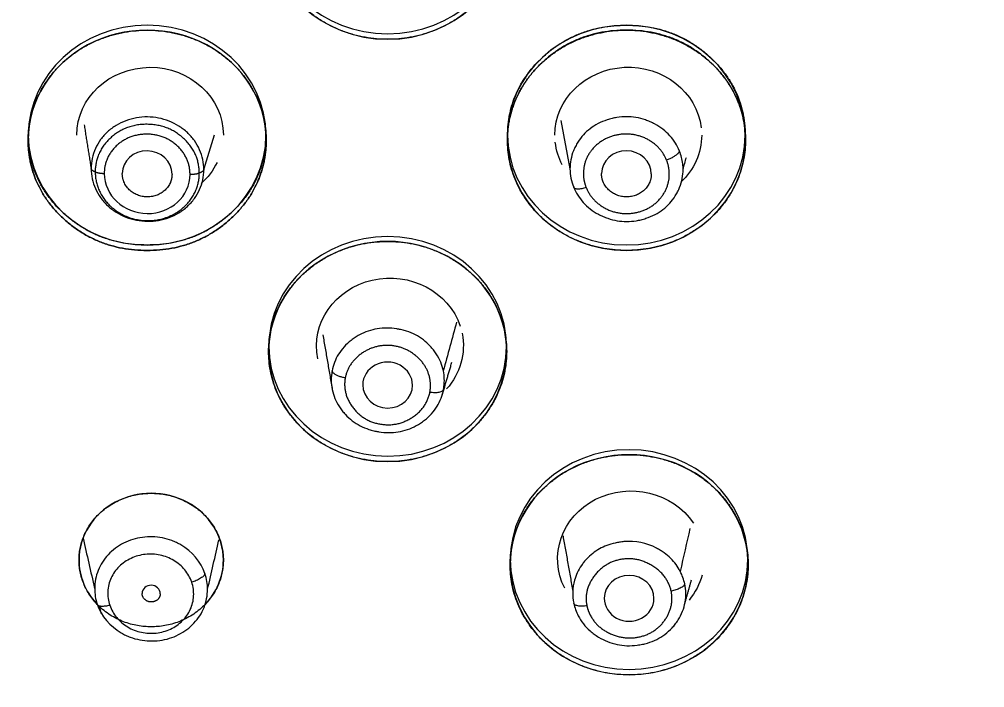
# Model space of a CAD drawing. Header units: millimetres. Extents: x 8883 to 11259, y -10160 to -6800.
# Drawn here: x 9700.52 to 9721.85, y -8386.63 to -8371.86 of the extents above; entities that cross this region are included whole.
import ezdxf

# ---------------------------------------------------------------- set-up
doc = ezdxf.new("R2010")
doc.units = ezdxf.units.MM
doc.layers.add('DIM', color=5, linetype='Continuous', lineweight=13)
doc.styles.add('ARIAL', font='arial.ttf')
doc.dimstyles.get("Standard").update_dxf_attribs({"dimtxt": 15, "dimasz": 15, "dimexe": 0.18, "dimexo": 0.0625, "dimgap": 4, "dimtad": 0, "dimdec": 1, "dimdsep": 46, "dimtxsty": 'ARIAL', "dimcen": 0, "dimclrd": 5, "dimclre": 5, "dimclrt": 5, "dimadec": 0, "dimazin": 0, "dimtfac": 1, "dimtdec": 1, "dimtofl": 0, "dimtmove": 0, "dimatfit": 3, "dimfxl": 1, "dimtolj": 1, "dimtzin": 0, "dimarcsym": 0})

# ---------------------------------------------------------------- blocks, each defined once
blk = doc.blocks.new('*D181')
at = {"layer": 'Defpoints', "color": 0, "transparency": 16777216}
for p in [(9790.112, -8262.466), (9790.112, -8375.129), (9680.114, -8375.98)]:
    blk.add_point(p, dxfattribs=at)
at = {"layer": 'DIM', "color": 5, "lineweight": -2, "transparency": 16777216}
for p, q in [((9680.114, -8375.917), (9680.114, -8262.286)), ((9790.112, -8375.067), (9790.112, -8262.286)), ((9698.114, -8262.466), (9711.106, -8262.466)), ((9772.112, -8262.466), (9759.12, -8262.466))]:
    blk.add_line(p, q, dxfattribs=at)
at = {"layer": 'DIM', "color": 5, "transparency": 16777216}
for points in [[(9698.114, -8259.466), (9698.114, -8265.466), (9680.114, -8262.466)], [(9772.112, -8259.466), (9772.112, -8265.466), (9790.112, -8262.466)]]:
    blk.add_solid(points, dxfattribs=at)
at = {"layer": 'DIM', "color": 5, "transparency": 16777216, "insert": (9735.113, -8262.466), "char_height": 18, "attachment_point": 5, "style": 'ARIAL'}
blk.add_mtext('\\A1;110', dxfattribs=at)
blk = doc.blocks.new('*D185')
at = {"layer": 'Defpoints', "color": 0, "transparency": 16777216}
for p in [(9678.596, -7626.145), (9989.37, -9683.127), (10114.894, -9683.127)]:
    blk.add_point(p, dxfattribs=at)
at = {"layer": 'DIM', "color": 5, "lineweight": -2, "transparency": 16777216}
for p, q in [((9678.658, -7626.145), (10115.074, -7626.145)), ((10114.894, -7644.145), (10114.894, -8614.508)), ((10114.894, -9665.127), (10114.894, -8694.764)), ((9989.433, -9683.127), (10115.074, -9683.127))]:
    blk.add_line(p, q, dxfattribs=at)
at = {"layer": 'DIM', "color": 5, "transparency": 16777216}
for points in [[(10111.894, -7644.145), (10117.894, -7644.145), (10114.894, -7626.145)], [(10111.894, -9665.127), (10117.894, -9665.127), (10114.894, -9683.127)]]:
    blk.add_solid(points, dxfattribs=at)
at = {"layer": 'DIM', "color": 5, "transparency": 16777216, "insert": (10114.894, -8654.636), "char_height": 18, "attachment_point": 5, "rotation": 90, "style": 'ARIAL'}
blk.add_mtext('\\A1;(2280)', dxfattribs=at)

msp = doc.modelspace()

# ---------------------------------------------------------------- linework, layer by layer
at = {"linetype": 'Continuous', "lineweight": 18}
msp.add_line((9712.686, -8375.164), (9712.491, -8374.096), dxfattribs=at)
for centre, major_axis, ratio, start_param, end_param in [((9708.655, -8369.874), (2.63, 0), 0.924527, 3.141593, 6.283185), ((9703.341, -8374.537), (2.63, 0), 0.924527, 0, 3.141593), ((9713.931, -8374.536), (2.63, 0), 0.924527, 3.141593, 6.283185), ((9703.341, -8375.278), (-0.549, 0.038), 0.924198, 3.206267, 6.347858), ((9713.931, -8375.277), (-0.549, 0.026), 0.924381, 3.184751, 6.326343), ((9708.655, -8379.202), (2.63, 0), 0.924527, 0, 3.141593), ((9708.655, -8379.202), (2.63, 0), 0.924527, 3.141593, 6.283185), ((9708.655, -8379.943), (-0.549, 0.032), 0.922675, 3.194931, 6.336524), ((9708.655, -8379.943), (-0.549, 0.032), 0.922675, 0.053339, 3.194931), ((9713.99, -8383.912), (2.63, 0), 0.924527, 0, 3.141593), ((9703.43, -8383.808), (1.595, 0), 0.924527, 0, 3.141593), ((9703.43, -8383.808), (1.595, 0), 0.924527, 3.141593, 3.844524), ((9703.43, -8383.808), (1.595, 0), 0.924527, 5.543635, 6.283185), ((9713.99, -8383.912), (2.63, 0), 0.924527, 3.141593, 6.283185), ((9713.99, -8384.653), (-0.549, 0.025), 0.9211, 3.183762, 6.325354), ((9703.43, -8384.549), (-0.2, 0.014), 0.920956, 3.2048, 6.34639), ((9713.99, -8384.653), (-0.549, 0.025), 0.9211, 0.042169, 3.183762)]:
    msp.add_ellipse(centre, major_axis=major_axis, ratio=ratio, start_param=start_param, end_param=end_param, dxfattribs=at)
at = {"linetype": 'Continuous', "lineweight": 13}
msp.add_ellipse((9703.341, -8375.278), major_axis=(0.945, -0.066), ratio=0.924198, start_param=3.206285, end_param=6.347842, dxfattribs=at)
at = {"linetype": 'Continuous', "lineweight": 18}
for points, weights, knots in [([(9711.285, -8369.874), (9711.285, -8372.306), (9708.655, -8372.306), (9706.024, -8372.306), (9706.024, -8369.874)], [1, 0.707106781187, 1, 0.707106781187, 1], [0, 0, 0, 0.5, 0.5, 1, 1, 1]), ([(9700.71, -8374.537), (9700.71, -8372.105), (9703.341, -8372.105), (9705.971, -8372.105), (9705.971, -8374.537)], [1, 0.707107125781, 1, 0.707106781187, 1], [0, 0, 0, 0.5, 0.5, 1, 1, 1]), ([(9711.301, -8374.536), (9711.301, -8372.104), (9713.931, -8372.104), (9716.562, -8372.104), (9716.562, -8374.536)], [1, 0.707106883919, 1, 0.707106781187, 1], [0, 0, 0, 0.5, 0.5, 1, 1, 1]), ([(9705.971, -8374.537), (9705.971, -8375.544), (9704.43, -8376.969), (9702.251, -8376.969), (9700.71, -8375.544), (9700.71, -8374.537)], [1, 0.923879439265, 0.923879439265, 0.923879439265, 0.923879687922, 1], [0, 0, 0, 0.25, 0.5, 0.75, 1, 1, 1]), ([(9716.562, -8374.536), (9716.562, -8376.968), (9713.931, -8376.968), (9711.301, -8376.968), (9711.301, -8374.536)], [1, 0.707107089385, 1, 0.707107089385, 1], [0, 0, 0, 0.5, 0.5, 1, 1, 1]), ([(9714.818, -8374.974), (9714.538, -8374.286), (9713.759, -8374.412), (9712.98, -8374.538), (9712.98, -8375.271)], [1, 0.767927404164, 1, 0.767927404164, 1], [0, 0, 0, 0.5, 0.5, 1, 1, 1]), ([(9702.193, -8375.236), (9702.193, -8376.3), (9703.343, -8376.311), (9704.493, -8376.323), (9704.493, -8375.259)], [1, 0.707106944366, 1, 0.707106944366, 1], [0, 0, 0, 0.5, 0.5, 1, 1, 1]), ([(9703.89, -8375.283), (9703.89, -8375.494), (9703.568, -8375.789), (9703.113, -8375.784), (9702.791, -8375.483), (9702.791, -8375.272)], [1, 0.923879342883, 0.923879342883, 0.923879342883, 0.923879848559, 1], [0, 0, 0, 0.25, 0.5, 0.750001, 1, 1, 1]), ([(9713.041, -8375.58), (9713.32, -8376.268), (9714.099, -8376.142), (9714.878, -8376.016), (9714.879, -8375.284)], [1, 0.767907323208, 1, 0.767907323208, 1], [0, 0, 0, 0.5, 0.5, 1, 1, 1]), ([(9714.481, -8375.281), (9714.481, -8375.491), (9714.159, -8375.787), (9713.703, -8375.784), (9713.381, -8375.484), (9713.381, -8375.273)], [1, 0.923879372562, 0.923879372562, 0.923879372562, 0.923879799093, 1], [0, 0, 0, 0.25, 0.5, 0.750001, 1, 1, 1]), ([(9706.024, -8379.202), (9706.024, -8376.77), (9708.655, -8376.77), (9711.285, -8376.77), (9711.285, -8379.202)], [1, 0.707106781187, 1, 0.707106781187, 1], [0, 0, 0, 0.5, 0.5, 1, 1, 1]), ([(9711.285, -8379.202), (9711.285, -8381.634), (9708.655, -8381.634), (9706.024, -8381.634), (9706.024, -8379.202)], [1, 0.707106781187, 1, 0.707106781187, 1], [0, 0, 0, 0.5, 0.5, 1, 1, 1]), ([(9711.36, -8383.912), (9711.36, -8381.481), (9713.99, -8381.481), (9716.621, -8381.481), (9716.621, -8383.912)], [1, 0.70710715884, 1, 0.70710715884, 1], [0, 0, 0, 0.5, 0.5, 1, 1, 1]), ([(9701.835, -8383.808), (9701.835, -8382.333), (9703.43, -8382.333), (9705.025, -8382.333), (9705.025, -8383.808)], [1, 0.707106955777, 1, 0.707106781187, 1], [0, 0, 0, 0.5, 0.5, 1, 1, 1]), ([(9705.025, -8383.808), (9705.025, -8385.282), (9703.43, -8385.282), (9701.835, -8385.282), (9701.835, -8383.808)], [1, 0.707107304957, 1, 0.707107304957, 1], [0, 0, 0, 0.5, 0.5, 1, 1, 1]), ([(9716.621, -8383.912), (9716.621, -8386.344), (9713.99, -8386.344), (9711.36, -8386.344), (9711.36, -8383.912)], [1, 0.707106907071, 1, 0.707106781187, 1], [0, 0, 0, 0.5, 0.5, 1, 1, 1])]:
    msp.add_rational_spline(points, weights, degree=2, knots=knots, dxfattribs=at)
for points, degree, knots in [([(9706.029, -8369.759), (9706.029, -8371.097), (9707.211, -8372.186), (9710.099, -8372.187), (9711.28, -8371.103), (9711.28, -8369.759)], 3, [0, 0, 0, 0, 0.5, 0.5, 1, 1, 1, 1]), ([(9705.966, -8374.423), (9705.966, -8373.085), (9704.785, -8371.996), (9701.896, -8371.995), (9700.715, -8373.079), (9700.715, -8374.423)], 3, [0, 0, 0, 0, 0.5, 0.5, 1, 1, 1, 1]), ([(9716.556, -8374.422), (9716.556, -8373.084), (9715.375, -8371.995), (9712.487, -8371.994), (9711.306, -8373.079), (9711.306, -8374.422)], 3, [0, 0, 0, 0, 0.5, 0.5, 1, 1, 1, 1]), ([(9701.784, -8374.423), (9701.784, -8373.6), (9702.509, -8372.927), (9704.292, -8372.923), (9705.025, -8373.591), (9705.025, -8374.423)], 3, [0, 0, 0, 0, 0.5, 0.5, 1, 1, 1, 1]), ([(9712.35, -8374.422), (9712.35, -8373.629), (9713.026, -8372.968), (9714.741, -8372.882), (9715.493, -8373.467), (9715.584, -8374.264)], 3, [0, 0, 0, 0, 0.5, 0.5, 1, 1, 1, 1]), ([(9704.594, -8375.186), (9704.594, -8375.111), (9704.586, -8375.035), (9704.554, -8374.887), (9704.53, -8374.814), (9704.468, -8374.674), (9704.429, -8374.607), (9704.339, -8374.481), (9704.287, -8374.421), (9704.171, -8374.314), (9704.108, -8374.265), (9703.972, -8374.18), (9703.9, -8374.143), (9703.749, -8374.084), (9703.671, -8374.061), (9703.511, -8374.03), (9703.429, -8374.022), (9703.266, -8374.02), (9703.185, -8374.027), (9703.025, -8374.055), (9702.946, -8374.076), (9702.796, -8374.132), (9702.723, -8374.167), (9702.588, -8374.249), (9702.524, -8374.297), (9702.409, -8374.402), (9702.357, -8374.46), (9702.266, -8374.585), (9702.228, -8374.651), (9702.165, -8374.79), (9702.142, -8374.862), (9702.11, -8375.01), (9702.102, -8375.085), (9702.102, -8375.161)], 3, [0, 0, 0, 0, 0.0625, 0.0625, 0.125, 0.125, 0.1875, 0.1875, 0.25, 0.25, 0.3125, 0.3125, 0.375, 0.375, 0.4375, 0.4375, 0.5, 0.5, 0.5625, 0.5625, 0.625, 0.625, 0.6875, 0.6875, 0.75, 0.75, 0.8125, 0.8125, 0.875, 0.875, 0.9375, 0.9375, 1, 1, 1, 1]), ([(9700.715, -8374.423), (9700.715, -8375.76), (9701.896, -8376.849), (9704.785, -8376.85), (9705.966, -8375.766), (9705.966, -8374.423)], 3, [0, 0, 0, 0, 0.5, 0.5, 1, 1, 1, 1]), ([(9711.306, -8374.422), (9711.306, -8375.759), (9712.487, -8376.849), (9715.375, -8376.849), (9716.556, -8375.765), (9716.556, -8374.422)], 3, [0, 0, 0, 0, 0.5, 0.5, 1, 1, 1, 1]), ([(9712.98, -8374.417), (9712.98, -8374.417), (9712.935, -8374.467), (9712.873, -8374.549), (9712.822, -8374.64), (9712.797, -8374.688), (9712.79, -8374.704), (9712.775, -8374.736), (9712.768, -8374.752), (9712.735, -8374.833), (9712.716, -8374.899), (9712.69, -8375.032), (9712.684, -8375.098), (9712.684, -8375.164)], 3, [0, 0, 0, 0, 0.000001, 0.25, 0.375, 0.375, 0.4375, 0.4375, 0.5, 0.5, 0.75, 0.75, 1, 1, 1, 1]), ([(9702.102, -8375.161), (9702.102, -8375.236), (9702.11, -8375.312), (9702.142, -8375.46), (9702.165, -8375.533), (9702.228, -8375.673), (9702.266, -8375.74), (9702.357, -8375.866), (9702.409, -8375.926), (9702.524, -8376.033), (9702.588, -8376.082), (9702.723, -8376.167), (9702.796, -8376.204), (9702.946, -8376.263), (9703.025, -8376.286), (9703.185, -8376.317), (9703.266, -8376.325), (9703.429, -8376.327), (9703.511, -8376.32), (9703.671, -8376.292), (9703.749, -8376.271), (9703.9, -8376.215), (9703.972, -8376.18), (9704.108, -8376.098), (9704.171, -8376.05), (9704.287, -8375.945), (9704.339, -8375.887), (9704.429, -8375.762), (9704.468, -8375.696), (9704.53, -8375.557), (9704.554, -8375.485), (9704.586, -8375.337), (9704.594, -8375.262), (9704.594, -8375.186)], 3, [0, 0, 0, 0, 0.0625, 0.0625, 0.125, 0.125, 0.1875, 0.1875, 0.25, 0.25, 0.3125, 0.3125, 0.375, 0.375, 0.4375, 0.4375, 0.5, 0.5, 0.5625, 0.5625, 0.625, 0.625, 0.6875, 0.6875, 0.75, 0.75, 0.8125, 0.8125, 0.875, 0.875, 0.9375, 0.9375, 1, 1, 1, 1]), ([(9712.766, -8375.571), (9712.79, -8375.632), (9712.82, -8375.692), (9712.891, -8375.806), (9712.932, -8375.86), (9713.024, -8375.962), (9713.075, -8376.009), (9713.187, -8376.096), (9713.248, -8376.136), (9713.33, -8376.179), (9713.347, -8376.187), (9713.38, -8376.204), (9713.398, -8376.211), (9713.449, -8376.234), (9713.552, -8376.274), (9713.795, -8376.336), (9714.041, -8376.337), (9714.237, -8376.296), (9714.291, -8376.282), (9714.326, -8376.271), (9714.344, -8376.266), (9714.434, -8376.236), (9714.635, -8376.152), (9714.851, -8375.987), (9714.995, -8375.797), (9715.046, -8375.705), (9715.071, -8375.658), (9715.078, -8375.642), (9715.093, -8375.61), (9715.1, -8375.593), (9715.133, -8375.512), (9715.152, -8375.446), (9715.178, -8375.314), (9715.184, -8375.247), (9715.184, -8375.181)], 3, [0, 0, 0, 0, 0.0625, 0.0625, 0.125, 0.125, 0.1875, 0.1875, 0.25, 0.25, 0.265625, 0.265625, 0.28125, 0.28125, 0.3125, 0.375, 0.5, 0.53125, 0.546875, 0.546875, 0.5625, 0.5625, 0.625, 0.75, 0.8125, 0.84375, 0.84375, 0.859375, 0.859375, 0.875, 0.875, 0.9375, 0.9375, 1, 1, 1, 1]), ([(9711.28, -8379.088), (9711.28, -8377.75), (9710.099, -8376.661), (9707.211, -8376.66), (9706.029, -8377.744), (9706.029, -8379.088)], 3, [0, 0, 0, 0, 0.5, 0.5, 1, 1, 1, 1]), ([(9707.112, -8379.36), (9706.951, -8378.581), (9707.482, -8377.815), (9709.148, -8377.432), (9710.006, -8377.877), (9710.258, -8378.644)], 3, [0, 0, 0, 0, 0.5, 0.5, 1, 1, 1, 1]), ([(9706.029, -8379.088), (9706.029, -8380.425), (9707.211, -8381.514), (9710.099, -8381.515), (9711.28, -8380.431), (9711.28, -8379.088)], 3, [0, 0, 0, 0, 0.5, 0.5, 1, 1, 1, 1]), ([(9709.585, -8379.787), (9709.516, -8379.476), (9709.247, -8379.271), (9708.982, -8379.068), (9708.315, -8379.066), (9708.049, -8379.268), (9707.779, -8379.472), (9707.717, -8379.785)], 2, [0, 0, 0, 0.25, 0.25, 0.5, 0.75, 0.75, 1, 1, 1]), ([(9709.9, -8379.972), (9709.907, -8379.916), (9709.909, -8379.859), (9709.905, -8379.746), (9709.898, -8379.689), (9709.887, -8379.632)], 3, [0, 0, 0, 0, 0.5, 0.5, 1, 1, 1, 1]), ([(9707.717, -8379.785), (9707.656, -8380.134), (9707.886, -8380.438), (9708.115, -8380.74), (9708.86, -8380.869), (9709.186, -8380.664), (9709.516, -8380.457), (9709.588, -8380.102)], 2, [0, 0, 0, 0.25, 0.25, 0.5, 0.75, 0.75, 1, 1, 1]), ([(9707.43, -8380.044), (9707.444, -8380.109), (9707.463, -8380.173), (9707.516, -8380.3), (9707.549, -8380.362), (9707.598, -8380.436), (9707.608, -8380.451), (9707.629, -8380.481), (9707.64, -8380.495), (9707.673, -8380.538), (9707.742, -8380.619), (9707.921, -8380.783), (9708.136, -8380.894), (9708.329, -8380.948), (9708.393, -8380.962), (9708.421, -8380.967), (9708.44, -8380.97), (9708.449, -8380.972), (9708.533, -8380.985), (9708.754, -8381.004), (9709.03, -8380.959), (9709.256, -8380.859), (9709.35, -8380.804), (9709.397, -8380.773), (9709.412, -8380.763), (9709.442, -8380.742), (9709.456, -8380.731), (9709.528, -8380.676), (9709.58, -8380.627), (9709.673, -8380.524), (9709.714, -8380.47), (9709.783, -8380.355), (9709.812, -8380.295), (9709.859, -8380.173), (9709.876, -8380.11), (9709.888, -8380.046)], 3, [0, 0, 0, 0, 0.0625, 0.0625, 0.125, 0.125, 0.140625, 0.140625, 0.15625, 0.15625, 0.1875, 0.25, 0.375, 0.40625, 0.421875, 0.429687, 0.429687, 0.4375, 0.4375, 0.5, 0.625, 0.6875, 0.71875, 0.71875, 0.734375, 0.734375, 0.75, 0.75, 0.8125, 0.8125, 0.875, 0.875, 0.9375, 0.9375, 1, 1, 1, 1]), ([(9709.888, -8380.046), (9709.886, -8380.052), (9709.883, -8380.058), (9709.873, -8380.07), (9709.867, -8380.076), (9709.85, -8380.086), (9709.84, -8380.091), (9709.817, -8380.099), (9709.803, -8380.103), (9709.775, -8380.108), (9709.759, -8380.11), (9709.726, -8380.112), (9709.709, -8380.112), (9709.674, -8380.112), (9709.656, -8380.11), (9709.621, -8380.107), (9709.604, -8380.105), (9709.588, -8380.102)], 3, [0, 0, 0, 0, 0.125, 0.125, 0.25, 0.25, 0.375, 0.375, 0.5, 0.5, 0.625, 0.625, 0.75, 0.75, 0.875, 0.875, 1, 1, 1, 1]), ([(9716.616, -8383.798), (9716.616, -8382.461), (9715.434, -8381.371), (9712.546, -8381.371), (9711.365, -8382.455), (9711.365, -8383.798)], 3, [0, 0, 0, 0, 0.5, 0.5, 1, 1, 1, 1]), ([(9712.569, -8384.429), (9712.197, -8383.714), (9712.498, -8382.848), (9714.003, -8382.084), (9714.955, -8382.31), (9715.411, -8382.992)], 3, [0, 0, 0, 0, 0.5, 0.5, 1, 1, 1, 1]), ([(9711.365, -8383.798), (9711.365, -8385.136), (9712.546, -8386.225), (9715.434, -8386.226), (9716.616, -8385.142), (9716.616, -8383.798)], 3, [0, 0, 0, 0, 0.5, 0.5, 1, 1, 1, 1]), ([(9714.92, -8384.493), (9714.841, -8384.143), (9714.502, -8383.934), (9714.167, -8383.728), (9713.443, -8383.862), (9713.216, -8384.166), (9712.987, -8384.473), (9713.057, -8384.815)], 2, [0, 0, 0, 0.25, 0.25, 0.5, 0.75, 0.75, 1, 1, 1]), ([(9704.618, -8384.107), (9704.616, -8384.114), (9704.611, -8384.129), (9704.592, -8384.154), (9704.563, -8384.182), (9704.524, -8384.21), (9704.478, -8384.237), (9704.41, -8384.269), (9704.358, -8384.287), (9704.325, -8384.297)], 3, [0, 0, 0, 0, 0.124815, 0.249867, 0.37492, 0.499972, 0.625025, 0.750077, 1, 1, 1, 1]), ([(9712.782, -8384.254), (9712.759, -8384.338), (9712.746, -8384.423), (9712.742, -8384.593), (9712.75, -8384.677), (9712.768, -8384.76)], 3, [0, 0, 0, 0, 0.5, 0.5, 1, 1, 1, 1]), ([(9712.866, -8385.038), (9712.898, -8385.1), (9712.936, -8385.159), (9713.024, -8385.272), (9713.074, -8385.324), (9713.158, -8385.398), (9713.188, -8385.422), (9713.234, -8385.455), (9713.25, -8385.466), (9713.282, -8385.488), (9713.298, -8385.498), (9713.38, -8385.548), (9713.581, -8385.649), (9713.865, -8385.709), (9714.111, -8385.696), (9714.207, -8385.682), (9714.246, -8385.675), (9714.265, -8385.672), (9714.322, -8385.66), (9714.507, -8385.614), (9714.732, -8385.502), (9714.917, -8385.335), (9714.987, -8385.252), (9715.021, -8385.208), (9715.032, -8385.193), (9715.053, -8385.162), (9715.063, -8385.147), (9715.113, -8385.069), (9715.146, -8385.005), (9715.197, -8384.874), (9715.216, -8384.807), (9715.24, -8384.672), (9715.244, -8384.604), (9715.241, -8384.469), (9715.233, -8384.402), (9715.219, -8384.336)], 3, [0, 0, 0, 0, 0.0625, 0.0625, 0.125, 0.125, 0.15625, 0.15625, 0.171875, 0.171875, 0.1875, 0.1875, 0.25, 0.375, 0.4375, 0.453125, 0.453125, 0.46875, 0.46875, 0.5, 0.625, 0.6875, 0.71875, 0.71875, 0.734375, 0.734375, 0.75, 0.75, 0.8125, 0.8125, 0.875, 0.875, 0.9375, 0.9375, 1, 1, 1, 1]), ([(9702.238, -8384.783), (9702.326, -8385.042), (9702.52, -8385.272), (9702.801, -8385.436), (9702.833, -8385.453), (9702.898, -8385.484), (9702.999, -8385.526), (9703.248, -8385.595), (9703.472, -8385.602), (9703.691, -8385.574), (9703.763, -8385.558), (9703.902, -8385.515), (9704.104, -8385.433), (9704.336, -8385.259), (9704.466, -8385.094), (9704.541, -8384.978), (9704.573, -8384.917), (9704.649, -8384.726), (9704.674, -8384.59), (9704.675, -8384.454)], 3, [0, 0, 0, 0, 0.25, 0.25, 0.28125, 0.28125, 0.3125, 0.375, 0.5, 0.5, 0.5625, 0.5625, 0.625, 0.75, 0.8125, 0.8125, 0.875, 0.875, 1, 1, 1, 1]), ([(9713.123, -8385.009), (9713.276, -8385.311), (9713.612, -8385.449), (9713.944, -8385.585), (9714.609, -8385.395), (9714.796, -8385.11), (9714.985, -8384.822), (9714.92, -8384.493)], 2, [0, 0, 0, 0.25, 0.25, 0.5, 0.75, 0.75, 1, 1, 1]), ([(9702.514, -8384.806), (9702.483, -8384.815), (9702.432, -8384.826), (9702.368, -8384.832), (9702.325, -8384.831), (9702.289, -8384.825), (9702.262, -8384.814), (9702.244, -8384.8), (9702.239, -8384.789), (9702.238, -8384.783)], 3, [0, 0, 0, 0, 0.249919, 0.37497, 0.500021, 0.625072, 0.750123, 0.875174, 1, 1, 1, 1]), ([(9713.057, -8384.815), (9713.04, -8384.818), (9713.023, -8384.821), (9712.988, -8384.824), (9712.971, -8384.826), (9712.937, -8384.827), (9712.92, -8384.826), (9712.888, -8384.824), (9712.873, -8384.822), (9712.845, -8384.817), (9712.832, -8384.813), (9712.811, -8384.805), (9712.801, -8384.801), (9712.786, -8384.79), (9712.78, -8384.784), (9712.772, -8384.773), (9712.769, -8384.766), (9712.768, -8384.76)], 3, [0, 0, 0, 0, 0.125, 0.125, 0.25, 0.25, 0.375, 0.375, 0.5, 0.5, 0.625, 0.625, 0.75, 0.75, 0.875, 0.875, 1, 1, 1, 1])]:
    msp.add_open_spline(points, degree=degree, knots=knots, dxfattribs=at)
for points, weights in [([(9711.306, -8374.422), (9711.306, -8373.417), (9712.844, -8371.995), (9715.019, -8371.995), (9716.556, -8373.417), (9716.556, -8374.422)], [1, 0.923879481384, 0.923879481384, 0.923879481384, 0.923879481384, 1]), ([(9716.562, -8374.536), (9716.562, -8373.529), (9715.021, -8372.104), (9712.842, -8372.104), (9711.301, -8373.529), (9711.301, -8374.536)], [1, 0.923879481384, 0.923879481384, 0.923879481384, 0.923879481384, 1]), ([(9704.493, -8375.259), (9704.493, -8374.819), (9703.819, -8374.189), (9702.866, -8374.179), (9702.193, -8374.796), (9702.193, -8375.236)], [1, 0.923879499479, 0.923879499479, 0.923879499479, 0.923879499479, 1]), ([(9700.71, -8374.537), (9700.71, -8375.544), (9702.251, -8376.969), (9704.43, -8376.969), (9705.971, -8375.544), (9705.971, -8374.537)], [1, 0.923879485888, 0.923879485888, 0.923879485888, 0.923879485888, 1]), ([(9705.966, -8374.423), (9705.966, -8375.428), (9704.428, -8376.85), (9702.253, -8376.85), (9700.715, -8375.428), (9700.715, -8374.423)], [1, 0.923879485888, 0.923879485888, 0.923879485888, 0.923879485888, 1]), ([(9714.879, -8375.284), (9714.879, -8375.124), (9714.818, -8374.974)], [1, 0.983830859009, 1]), ([(9712.98, -8375.271), (9712.98, -8375.43), (9713.041, -8375.58)], [1, 0.983833736382, 1]), ([(9707.717, -8379.785), (9707.446, -8379.739), (9707.429, -8379.63)], [0.988012653599, 0.728157177352, 0.987940578626]), ([(9709.588, -8380.102), (9709.617, -8379.944), (9709.585, -8379.787)], [1, 0.983744520153, 1]), ([(9703.63, -8384.551), (9703.63, -8384.627), (9703.513, -8384.734), (9703.347, -8384.732), (9703.23, -8384.623), (9703.23, -8384.547)], [1, 0.923879393313, 0.923879393313, 0.923879393313, 0.923879393313, 1])]:
    msp.add_rational_spline(points, weights, degree=2, dxfattribs=at)
at = {"linetype": 'Continuous', "lineweight": 13}
for points, knots in [([(9715.102, -8374.774), (9715.078, -8374.713), (9715.048, -8374.653), (9714.977, -8374.54), (9714.936, -8374.485), (9714.844, -8374.384), (9714.793, -8374.336), (9714.681, -8374.249), (9714.62, -8374.21), (9714.538, -8374.166), (9714.521, -8374.158), (9714.488, -8374.142), (9714.47, -8374.134), (9714.419, -8374.112), (9714.316, -8374.072), (9714.073, -8374.009), (9713.827, -8374.009), (9713.631, -8374.05), (9713.577, -8374.064), (9713.542, -8374.074), (9713.524, -8374.08), (9713.434, -8374.109), (9713.233, -8374.193), (9713.071, -8374.317), (9712.98, -8374.417)], [0, 0, 0, 0, 0.083333, 0.083333, 0.166667, 0.166667, 0.25, 0.25, 0.333333, 0.333333, 0.354167, 0.354167, 0.375, 0.375, 0.416667, 0.5, 0.666667, 0.708333, 0.729167, 0.729167, 0.75, 0.75, 0.833333, 1, 1, 1, 1]), ([(9712.684, -8375.164), (9712.684, -8375.234), (9712.691, -8375.304), (9712.719, -8375.44), (9712.74, -8375.507), (9712.766, -8375.571)], [0, 0, 0, 0, 0.5, 0.5, 1, 1, 1, 1]), ([(9713.041, -8375.58), (9713.025, -8375.586), (9713.009, -8375.591), (9712.976, -8375.6), (9712.959, -8375.604), (9712.927, -8375.61), (9712.911, -8375.612), (9712.88, -8375.615), (9712.866, -8375.616), (9712.839, -8375.615), (9712.828, -8375.613), (9712.807, -8375.609), (9712.798, -8375.606), (9712.783, -8375.598), (9712.778, -8375.593), (9712.769, -8375.583), (9712.767, -8375.577), (9712.766, -8375.571)], [0, 0, 0, 0, 0.125, 0.125, 0.25, 0.25, 0.375, 0.375, 0.5, 0.5, 0.625, 0.625, 0.75, 0.75, 0.875, 0.875, 1, 1, 1, 1]), ([(9709.887, -8379.632), (9709.873, -8379.567), (9709.853, -8379.503), (9709.801, -8379.376), (9709.768, -8379.314), (9709.719, -8379.239), (9709.709, -8379.224), (9709.688, -8379.195), (9709.677, -8379.181), (9709.644, -8379.138), (9709.575, -8379.057), (9709.396, -8378.893), (9709.181, -8378.781), (9708.987, -8378.728), (9708.924, -8378.714), (9708.896, -8378.709), (9708.877, -8378.705), (9708.868, -8378.704), (9708.783, -8378.69), (9708.563, -8378.672), (9708.287, -8378.717), (9708.06, -8378.816), (9707.967, -8378.872), (9707.92, -8378.902), (9707.905, -8378.913), (9707.875, -8378.934), (9707.86, -8378.945), (9707.789, -8379), (9707.737, -8379.048), (9707.644, -8379.152), (9707.603, -8379.206), (9707.533, -8379.321), (9707.504, -8379.38), (9707.458, -8379.503), (9707.441, -8379.566), (9707.429, -8379.63)], [0, 0, 0, 0, 0.0625, 0.0625, 0.125, 0.125, 0.140625, 0.140625, 0.15625, 0.15625, 0.1875, 0.25, 0.375, 0.40625, 0.421875, 0.429688, 0.429688, 0.4375, 0.4375, 0.5, 0.625, 0.6875, 0.71875, 0.71875, 0.734375, 0.734375, 0.75, 0.75, 0.8125, 0.8125, 0.875, 0.875, 0.9375, 0.9375, 1, 1, 1, 1]), ([(9707.429, -8379.63), (9707.416, -8379.698), (9707.409, -8379.766), (9707.409, -8379.905), (9707.416, -8379.975), (9707.43, -8380.044)], [0, 0, 0, 0, 0.5, 0.5, 1, 1, 1, 1]), ([(9704.618, -8384.107), (9704.529, -8383.847), (9704.335, -8383.618), (9704.054, -8383.454), (9704.022, -8383.437), (9703.957, -8383.406), (9703.856, -8383.363), (9703.607, -8383.294), (9703.382, -8383.287), (9703.164, -8383.316), (9703.092, -8383.331), (9702.953, -8383.374), (9702.751, -8383.457), (9702.519, -8383.63), (9702.389, -8383.795), (9702.314, -8383.911), (9702.283, -8383.972), (9702.207, -8384.163), (9702.181, -8384.298), (9702.181, -8384.434)], [0, 0, 0, 0, 0.25, 0.25, 0.28125, 0.28125, 0.3125, 0.375, 0.5, 0.5, 0.5625, 0.5625, 0.625, 0.75, 0.8125, 0.8125, 0.875, 0.875, 1, 1, 1, 1]), ([(9715.12, -8384.057), (9715.094, -8384.005), (9715.063, -8383.955), (9714.991, -8383.859), (9714.952, -8383.813), (9714.863, -8383.726), (9714.815, -8383.685), (9714.75, -8383.638), (9714.736, -8383.629), (9714.709, -8383.611), (9714.696, -8383.602), (9714.654, -8383.576), (9714.404, -8383.432), (9714.103, -8383.372), (9713.812, -8383.408), (9713.763, -8383.416), (9713.747, -8383.419), (9713.714, -8383.425), (9713.634, -8383.441), (9713.437, -8383.5), (9713.227, -8383.617), (9713.072, -8383.759), (9713.002, -8383.84), (9712.974, -8383.877), (9712.955, -8383.902), (9712.946, -8383.915), (9712.902, -8383.979), (9712.871, -8384.033), (9712.819, -8384.142), (9712.798, -8384.197), (9712.782, -8384.254)], [0, 0, 0, 0, 0.0625, 0.0625, 0.125, 0.125, 0.1875, 0.1875, 0.203125, 0.203125, 0.21875, 0.21875, 0.25, 0.5, 0.53125, 0.53125, 0.546875, 0.546875, 0.5625, 0.625, 0.75, 0.8125, 0.84375, 0.859375, 0.859375, 0.875, 0.875, 0.9375, 0.9375, 1, 1, 1, 1]), ([(9715.219, -8384.336), (9715.217, -8384.343), (9715.214, -8384.35), (9715.204, -8384.365), (9715.198, -8384.373), (9715.181, -8384.389), (9715.171, -8384.397), (9715.148, -8384.413), (9715.135, -8384.421), (9715.106, -8384.436), (9715.091, -8384.443), (9715.058, -8384.456), (9715.041, -8384.463), (9715.006, -8384.474), (9714.989, -8384.479), (9714.954, -8384.487), (9714.937, -8384.49), (9714.92, -8384.493)], [0, 0, 0, 0, 0.125, 0.125, 0.25, 0.25, 0.375, 0.375, 0.5, 0.5, 0.625, 0.625, 0.75, 0.75, 0.875, 0.875, 1, 1, 1, 1])]:
    msp.add_open_spline(points, degree=3, knots=knots, dxfattribs=at)
for points, degree in [([(9701.948, -8374.194), (9702.102, -8375.161)], 1), ([(9704.594, -8375.186), (9704.671, -8374.929), (9704.748, -8374.672), (9704.826, -8374.415)], 3), ([(9715.177, -8375.059), (9715.165, -8374.961), (9715.139, -8374.865), (9715.102, -8374.774)], 3), ([(9715.184, -8375.181), (9715.184, -8375.14), (9715.182, -8375.1), (9715.177, -8375.059)], 3), ([(9704.675, -8384.454), (9704.675, -8384.336), (9704.656, -8384.219), (9704.618, -8384.107)], 3), ([(9715.219, -8384.336), (9715.199, -8384.24), (9715.166, -8384.146), (9715.12, -8384.057)], 3)]:
    msp.add_open_spline(points, degree=degree, dxfattribs=at)
msp.add_rational_spline([(9704.288, -8375.287), (9704.288, -8374.925), (9703.733, -8374.406), (9702.948, -8374.398), (9702.393, -8374.905), (9702.393, -8375.268)], [1, 0.923879466447, 0.923879466447, 0.923879466447, 0.923879642618, 1], degree=2, knots=[0, 0, 0, 0.25, 0.5, 0.75, 1, 1, 1], dxfattribs=at)
at = {"linetype": 'Continuous', "lineweight": 18}
for points, degree in [([(9715.594, -8374.422), (9715.594, -8374.825), (9715.418, -8375.194), (9715.134, -8375.464)], 3), ([(9712.514, -8375.079), (9712.433, -8374.927), (9712.379, -8374.759), (9712.359, -8374.58)], 3), ([(9715.182, -8375.181), (9715.207, -8375.093), (9715.231, -8375.004), (9715.256, -8374.916)], 3), ([(9704.887, -8375.024), (9704.802, -8375.201), (9704.682, -8375.36), (9704.534, -8375.493)], 3), ([(9710.177, -8378.551), (9710.08, -8378.912), (9709.982, -8379.272), (9709.885, -8379.632)], 3), ([(9707.223, -8378.831), (9707.426, -8380.014)], 1), ([(9710.299, -8378.798), (9710.392, -8379.249), (9710.253, -8379.695), (9709.958, -8380.027)], 3), ([(9709.863, -8380.158), (9710.074, -8379.44)], 1), ([(9709.888, -8380.046), (9709.893, -8380.021), (9709.897, -8379.997), (9709.9, -8379.972)], 3), ([(9712.53, -8383.276), (9712.747, -8384.498)], 1), ([(9715.335, -8383.111), (9715.263, -8383.427), (9715.191, -8383.742), (9715.119, -8384.058)], 3), ([(9701.924, -8383.322), (9702.009, -8383.693), (9702.094, -8384.064), (9702.179, -8384.434)], 3), ([(9704.676, -8384.454), (9704.76, -8384.09), (9704.843, -8383.726), (9704.927, -8383.362)], 3), ([(9704.325, -8384.297), (9704.289, -8384.195), (9704.188, -8384.015), (9703.937, -8383.802), (9703.633, -8383.683), (9703.296, -8383.665), (9702.975, -8383.754), (9702.708, -8383.939), (9702.527, -8384.195), (9702.451, -8384.503), (9702.481, -8384.704), (9702.514, -8384.806)], 3), ([(9715.603, -8384.138), (9715.55, -8384.338), (9715.452, -8384.527), (9715.316, -8384.692)], 3), ([(9702.514, -8384.806), (9702.551, -8384.908), (9702.651, -8385.088), (9702.902, -8385.301), (9703.207, -8385.42), (9703.544, -8385.438), (9703.864, -8385.349), (9704.132, -8385.164), (9704.312, -8384.908), (9704.388, -8384.6), (9704.359, -8384.399), (9704.325, -8384.297)], 3), ([(9715.212, -8384.804), (9715.368, -8384.246)], 1), ([(9702.181, -8384.434), (9702.18, -8384.552), (9702.199, -8384.67), (9702.238, -8384.783)], 3), ([(9712.768, -8384.76), (9712.788, -8384.856), (9712.821, -8384.949), (9712.866, -8385.038)], 3), ([(9702.28, -8384.81), (9702.32, -8384.988)], 1), ([(9713.057, -8384.815), (9713.078, -8384.917), (9713.123, -8385.009)], 2)]:
    msp.add_open_spline(points, degree=degree, dxfattribs=at)
at = {"linetype": 'Continuous', "lineweight": 13}
for points, weights in [([(9715.102, -8374.774), (9715.075, -8374.886), (9714.818, -8374.974)], [0.994230456125, 0.735066815981, 0.999985894446]), ([(9702.193, -8375.236), (9702.109, -8375.205), (9702.102, -8375.161)], [1, 0.932007869278, 1]), ([(9704.594, -8375.186), (9704.581, -8375.23), (9704.493, -8375.259)], [1, 0.932007869274, 1]), ([(9702.193, -8375.236), (9702.277, -8375.267), (9702.393, -8375.268)], [1, 0.932007869284, 1]), ([(9704.288, -8375.287), (9704.405, -8375.289), (9704.493, -8375.259)], [1, 0.93200786927, 1])]:
    msp.add_rational_spline(points, weights, degree=2, dxfattribs=at)

# ---------------------------------------------------------------- dimensions: what is measured, and where the dimension line sits
at = {"layer": 'DIM', "color": 3}
dim = msp.add_linear_dim(base=(10114.894, -9683.127), p1=(9678.596, -7626.145), p2=(9989.37, -9683.127), angle=90, text='(2280)', dimstyle='Standard', override={"dimtxt": 18, "dimasz": 18, "dimgap": 5}, dxfattribs=at)
dim.commit()
dim.dimension.update_dxf_attribs({"geometry": '*D185', "text_midpoint": (10114.894, -8654.636)})
dim = msp.add_linear_dim(base=(9790.112, -8262.466), p1=(9680.114, -8375.98), p2=(9790.112, -8375.129), dimstyle='Standard', override={"dimtxt": 18, "dimasz": 18, "dimgap": 5}, dxfattribs=at)
dim.commit()
dim.dimension.update_dxf_attribs({"geometry": '*D181', "text_midpoint": (9735.113, -8262.466)})

doc.saveas('drawing.dxf')
